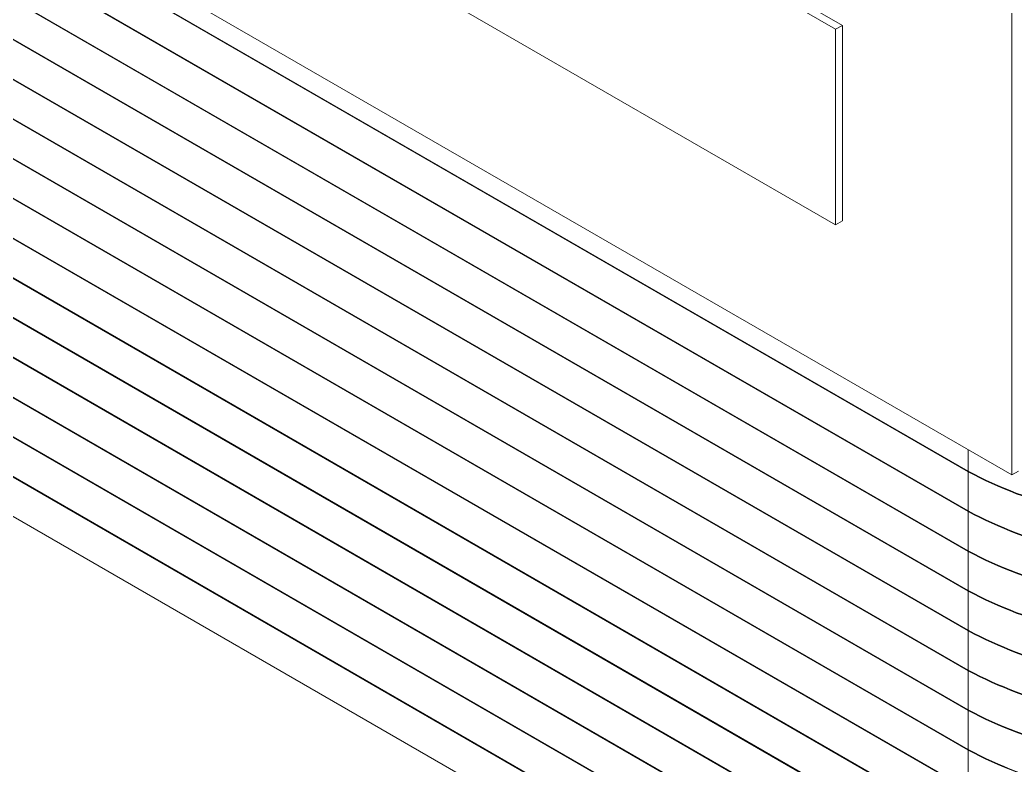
# Model space of a CAD drawing. Header units: millimetres. Extents: x -331 to 5585, y -2655 to 1513.
# Drawn here: x 4940.09 to 4950.48, y 341.15 to 348.93 of the extents above; entities that cross this region are included whole.
import ezdxf

# ---------------------------------------------------------------- set-up
doc = ezdxf.new("R2010")
doc.units = ezdxf.units.MM

msp = doc.modelspace()

# ---------------------------------------------------------------- linework, layer by layer
at = {"color": 7, "linetype": 'Continuous', "lineweight": 15}
for p, q in [((4934.465, 356.997), (4948.607, 348.833)), ((4948.678, 348.874), (4934.536, 357.038)), ((4950.446, 356.14), (4950.446, 344.179)), ((4948.607, 346.791), (4934.465, 354.955)), ((4950.446, 344.179), (4932.768, 354.384)), ((4933.364, 353.817), (4949.992, 344.218)), ((4949.992, 344.211), (4933.364, 353.81)), ((4933.364, 353.402), (4949.992, 343.803)), ((4949.992, 343.796), (4933.364, 353.395)), ((4933.364, 352.987), (4949.992, 343.388)), ((4949.992, 343.381), (4933.364, 352.98)), ((4933.364, 352.571), (4949.992, 342.973)), ((4949.992, 342.966), (4933.364, 352.564)), ((4933.364, 352.156), (4949.992, 342.557)), ((4949.992, 342.55), (4933.364, 352.149)), ((4933.364, 351.741), (4949.992, 342.142)), ((4949.992, 342.135), (4933.364, 351.734)), ((4933.364, 351.326), (4949.992, 341.727)), ((4949.992, 341.72), (4933.364, 351.319)), ((4933.364, 350.911), (4949.992, 341.312)), ((4949.992, 341.305), (4933.364, 350.904)), ((4933.364, 350.495), (4949.992, 340.897)), ((4949.992, 340.89), (4933.364, 350.488)), ((4933.364, 350.08), (4949.992, 340.481)), ((4949.992, 340.474), (4933.364, 350.073)), ((4933.364, 349.665), (4949.992, 340.066)), ((4949.992, 340.059), (4933.364, 349.658)), ((4930.45, 349.271), (4952.906, 336.308)), ((4933.364, 349.25), (4949.992, 339.651)), ((4949.992, 339.644), (4933.364, 349.243)), ((4933.364, 348.835), (4949.992, 339.236)), ((4949.992, 339.229), (4933.364, 348.828)), ((4948.607, 348.833), (4948.678, 348.874)), ((4948.607, 348.833), (4948.607, 346.791)), ((4948.678, 346.832), (4948.678, 348.874)), ((4933.364, 348.419), (4949.992, 338.821)), ((4949.992, 338.814), (4933.364, 348.413)), ((4933.364, 348.004), (4949.992, 338.405)), ((4949.992, 338.399), (4933.364, 347.997)), ((4933.364, 347.589), (4949.992, 337.99)), ((4948.678, 346.832), (4948.607, 346.791)), ((4949.992, 344.211), (4949.992, 343.803)), ((4950.446, 344.179), (4950.517, 344.219)), ((4949.992, 343.796), (4949.992, 343.388)), ((4949.992, 343.381), (4949.992, 342.973)), ((4949.992, 342.966), (4949.992, 342.557)), ((4949.992, 342.55), (4949.992, 342.142)), ((4949.992, 342.135), (4949.992, 341.727)), ((4949.992, 341.72), (4949.992, 341.312)), ((4949.992, 341.305), (4949.992, 340.897))]:
    msp.add_line(p, q, dxfattribs=at)
at = {"color": 8, "linetype": 'Continuous', "lineweight": 15}
msp.add_line((4949.992, 344.441), (4949.992, 344.218), dxfattribs=at)
at = {"color": 7, "linetype": 'Continuous', "lineweight": 15}
for centre in [(4952.026, 348.039), (4952.026, 348.032), (4952.026, 347.624), (4952.026, 347.617), (4952.026, 347.208), (4952.026, 347.201), (4952.026, 346.793), (4952.026, 346.786), (4952.026, 346.378), (4952.026, 346.371), (4952.026, 345.963), (4952.026, 345.956), (4952.026, 345.548), (4952.026, 345.541), (4952.026, 345.132), (4952.026, 345.126)]:
    msp.add_arc(centre, 4.329, 241.9602, 271.1441, dxfattribs=at)

doc.saveas('drawing.dxf')
